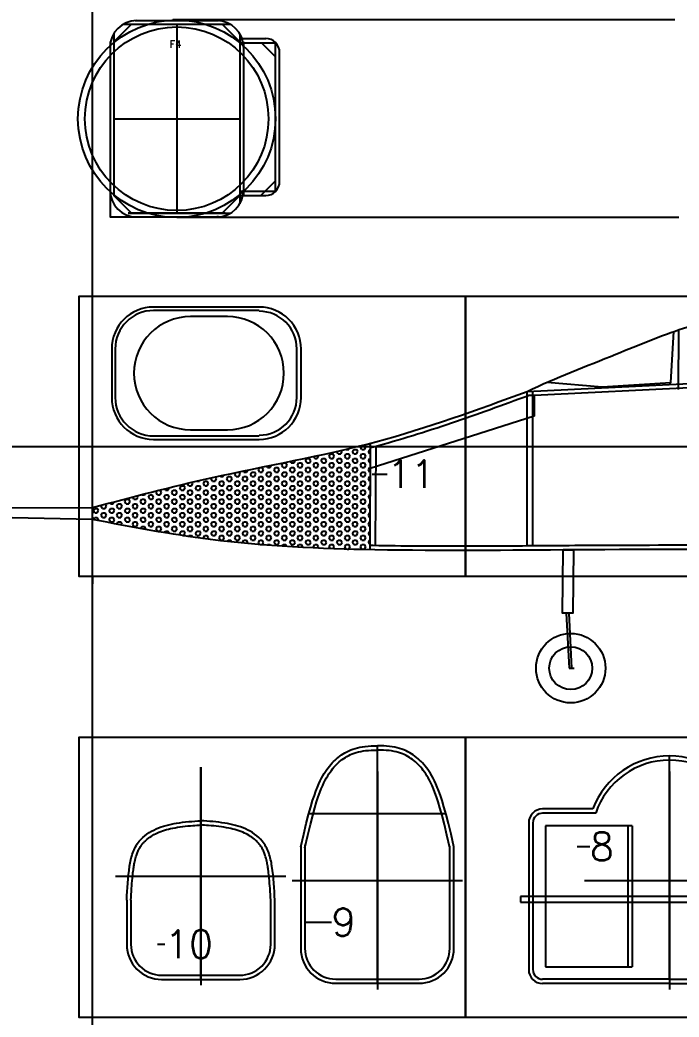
# Model space of a CAD drawing. Extents: x -2205 to 862, y -946 to 1002.
# Drawn here: x -914 to -442, y 221 to 934 of the extents above; entities that cross this region are included whole.
import ezdxf
from ezdxf.enums import TextEntityAlignment as Align

# ---------------------------------------------------------------- set-up
doc = ezdxf.new("R2010")
doc.units = 0
doc.header["$MEASUREMENT"] = 0
doc.layers.get('0').update_dxf_attribs({"color": 5, "linetype": 'CONTINUOUS'})
for name, color, linetype in [('2', 7, 'CONTINUOUS'), ('CONSTR', 1, 'CONTINUOUS'), ('EQUIPMENT', 150, 'CONTINUOUS'), ('FUNELS', 9, 'CONTINUOUS'), ('OBJECT', 1, 'CONTINUOUS'), ('PRINTGRID', 6, 'CONTINUOUS'), ('SPANT1OG7', 2, 'CONTINUOUS'), ('SPANT2OG8', 5, 'CONTINUOUS'), ('SPANT3OG9', 3, 'CONTINUOUS'), ('SPANT4OG10', 6, 'CONTINUOUS'), ('SPANT5OG11', 7, 'CONTINUOUS'), ('SPANT6', 30, 'CONTINUOUS')]:
    doc.layers.add(name, color=color, linetype=linetype)
doc.styles.get("Standard").update_dxf_attribs({"font": 'txt.shx', "height": 20})
doc.dimstyles.get("Standard").update_dxf_attribs({"dimtxt": 0.18, "dimasz": 0.18, "dimexe": 0.18, "dimexo": 0.0625, "dimgap": 0.09, "dimtad": 0, "dimtih": 1, "dimtoh": 1, "dimdec": 4, "dimzin": 0, "dimtxsty": 'STANDARD', "dimcen": 0.09, "dimazin": 3, "dimtfac": 1, "dimtdec": 4, "dimtofl": 0, "dimtmove": 0, "dimatfit": 3, "dimtolj": 1, "dimtzin": 0})

# ---------------------------------------------------------------- blocks, each defined once
blk = doc.blocks.new('RIB8')
at = {"layer": 'SPANT2OG8'}
for p, q in [((0, 0), (0, 89.14)), ((-54.99, 51.21), (-90.85, 51.21)), ((51.77, 51.21), (51.52, 51.21)), ((90.85, 51.21), (54.73, 51.21)), ((-52.88, 48.21), (-90.85, 48.21)), ((90.85, 48.21), (52.88, 48.21)), ((-100.85, 41.21), (-100.85, -63.7)), ((-97.85, 41.21), (-97.85, -49.5)), ((-97.85, 41.21), (-97.85, -63.7)), ((-26.85, 39.21), (-88.85, 39.21)), ((-88.85, 39.21), (-88.85, -61.7)), ((-29.85, 39.21), (-29.85, -61.7)), ((-26.85, 39.21), (-26.85, -61.7)), ((88.85, 39.21), (26.85, 39.21)), ((26.85, -61.7), (26.85, 39.21)), ((29.85, -61.7), (29.85, 39.21)), ((88.85, -61.7), (88.85, 39.21)), ((97.85, -63.7), (97.85, 41.21)), ((100.85, -63.7), (100.85, 41.21)), ((0, -70.7), (0, 0)), ((-88.85, -61.7), (-26.85, -61.7)), ((26.85, -61.7), (88.85, -61.7)), ((0, -70.7), (-90.85, -70.7)), ((0, -70.7), (90.85, -70.7)), ((0, -73.7), (-90.85, -73.7)), ((0, -73.7), (90.85, -73.7))]:
    blk.add_line(p, q, dxfattribs=at)
at = {"layer": 'SPANT2OG8', "color": 7}
for p, q in [((105.35, -11.5), (-106.6, -11.5)), ((-106.6, -11.5), (-106.6, -15.5)), ((105.35, -15.5), (105.35, -11.5)), ((-106.6, -15.5), (-26.85, -15.5)), ((-26.85, -15.5), (105.35, -15.5))]:
    blk.add_line(p, q, dxfattribs=at)
at = {"layer": 'SPANT2OG8'}
for centre, radius, start, end in [((-0.13, 30.5), 58.64, 89.87497, 159.31788), ((-0.13, 30.5), 55.64, 89.87497, 161.43934), ((0.13, 30.5), 58.64, 20.68212, 90.12503), ((0.13, 30.5), 55.64, 18.56066, 90.12503), ((-90.85, 41.21), 10, 90, 180), ((90.85, 41.21), 10, 0, 90), ((-90.85, 41.21), 7, 90, 180), ((90.85, 41.21), 7, 0, 90), ((-90.85, -63.7), 10, 180, 270), ((-90.85, -63.7), 7, 180, 270), ((90.85, -63.7), 7, 270, 0), ((90.85, -63.7), 10, 270, 0)]:
    blk.add_arc(centre, radius, start, end, dxfattribs=at)
at = {"layer": 'SPANT2OG8', "insert": (-57.03, 24.26), "char_height": 20, "attachment_point": 4}
blk.add_mtext('\\A1;8', dxfattribs=at)
at = {"layer": 'SPANT2OG8', "annotation_type": 0, "has_hookline": 1, "hookline_direction": 0, "text_width": 13.33}
blk.add_leader([(-66.19, 24.26), (-57.12, 24.26)], dimstyle='STANDARD', dxfattribs=at)
blk = doc.blocks.new('RIB9')
at = {"layer": 'SPANT3OG9'}
for p, q in [((0, 47.72), (0, 96.39)), ((0, -73.55), (0, 0))]:
    blk.add_line(p, q, dxfattribs=at)
for points in [[(-54.84, 24.13), (-52.74, 33.21), (-50.86, 40.9), (-49.19, 47.35), (-47.69, 52.72), (-46.35, 57.18), (-45.12, 60.9), (-43.99, 64.02), (-42.92, 66.71), (-41.9, 69.11), (-40.92, 71.27), (-39.96, 73.21), (-39.01, 74.97), (-38.08, 76.56), (-37.16, 78.02), (-36.23, 79.37), (-35.29, 80.64), (-34.33, 81.85), (-33.35, 83.01), (-32.35, 84.12), (-31.33, 85.18), (-30.27, 86.2), (-29.19, 87.17), (-28.08, 88.1), (-26.93, 88.99), (-25.74, 89.85), (-24.51, 90.66), (-23.24, 91.43), (-21.91, 92.16), (-20.52, 92.83), (-19.06, 93.46), (-17.54, 94.02), (-15.94, 94.53), (-14.26, 94.97), (-12.49, 95.35), (-10.64, 95.66), (-8.7, 95.92), (-6.66, 96.12), (-4.54, 96.27), (-2.32, 96.36), (0, 96.39)], [(-51.92, 23.46), (-49.82, 32.52), (-47.95, 40.17), (-46.29, 46.57), (-44.81, 51.89), (-43.49, 56.28), (-42.28, 59.91), (-41.18, 62.95), (-40.15, 65.57), (-39.16, 67.9), (-38.21, 69.98), (-37.29, 71.84), (-36.4, 73.5), (-35.52, 75), (-34.66, 76.37), (-33.79, 77.63), (-32.91, 78.82), (-32.01, 79.95), (-31.09, 81.04), (-30.16, 82.07), (-29.21, 83.06), (-28.23, 84), (-27.23, 84.9), (-26.19, 85.76), (-25.13, 86.59), (-24.03, 87.38), (-22.91, 88.13), (-21.74, 88.83), (-20.53, 89.49), (-19.27, 90.1), (-17.95, 90.67), (-16.57, 91.18), (-15.11, 91.64), (-13.56, 92.05), (-11.92, 92.4), (-10.18, 92.7), (-8.35, 92.94), (-6.41, 93.13), (-4.38, 93.27), (-2.24, 93.36), (0.04, 93.39)], [(51.92, 23.46), (49.82, 32.52), (47.95, 40.17), (46.29, 46.57), (44.81, 51.89), (43.49, 56.28), (42.28, 59.91), (41.18, 62.95), (40.15, 65.57), (39.16, 67.9), (38.21, 69.98), (37.29, 71.84), (36.4, 73.5), (35.52, 75), (34.66, 76.37), (33.79, 77.63), (32.91, 78.82), (32.01, 79.95), (31.09, 81.04), (30.16, 82.07), (29.21, 83.06), (28.23, 84), (27.23, 84.9), (26.19, 85.76), (25.13, 86.59), (24.03, 87.38), (22.91, 88.13), (21.74, 88.83), (20.53, 89.49), (19.27, 90.1), (17.95, 90.67), (16.57, 91.18), (15.11, 91.64), (13.56, 92.05), (11.92, 92.4), (10.18, 92.7), (8.35, 92.94), (6.41, 93.13), (4.38, 93.27), (2.24, 93.36), (-0.04, 93.39)], [(54.84, 24.13), (52.74, 33.21), (50.86, 40.9), (49.19, 47.35), (47.69, 52.72), (46.35, 57.18), (45.12, 60.9), (43.99, 64.02), (42.92, 66.71), (41.9, 69.11), (40.92, 71.27), (39.96, 73.21), (39.01, 74.97), (38.08, 76.56), (37.16, 78.02), (36.23, 79.37), (35.29, 80.64), (34.33, 81.85), (33.35, 83.01), (32.35, 84.12), (31.33, 85.18), (30.27, 86.2), (29.19, 87.17), (28.08, 88.1), (26.93, 88.99), (25.74, 89.85), (24.51, 90.66), (23.24, 91.43), (21.91, 92.16), (20.52, 92.83), (19.06, 93.46), (17.54, 94.02), (15.94, 94.53), (14.26, 94.97), (12.49, 95.35), (10.64, 95.66), (8.7, 95.92), (6.66, 96.12), (4.54, 96.27), (2.32, 96.36), (0, 96.39)], [(49.09, 47.72), (-49.21, 47.72)]]:
    blk.add_lwpolyline(points, dxfattribs=at)
for points in [[(-54.84, 25.56), (-54.84, -48.55, 0.414214), (-29.84, -73.55), (29.84, -73.55, 0.414214), (54.84, -48.55), (54.84, 24.59)], [(-51.84, 25.56), (-51.84, -48.55, 0.414214), (-29.84, -70.55), (29.84, -70.55, 0.414214), (51.84, -48.55), (51.84, 24.59)]]:
    blk.add_lwpolyline(points, format="xyb", dxfattribs=at)
at = {"layer": 'SPANT3OG9', "insert": (-32.67, -29.88), "char_height": 20, "attachment_point": 4}
blk.add_mtext('9', dxfattribs=at)
at = {"layer": 'SPANT3OG9', "annotation_type": 0, "has_hookline": 1, "hookline_direction": 0, "text_width": 13.33}
blk.add_leader([(-51.55, -29.88), (-32.76, -29.88)], dimstyle='STANDARD', dxfattribs=at)
blk = doc.blocks.new('RIB10')
at = {"layer": 'SPANT4OG10'}
blk.add_line((0, -73.91), (0, 0), dxfattribs=at)
for points in [[(-53.04, -17.12), (-53.04, -48.91, 0.414214), (-28.04, -73.91), (28.04, -73.91, 0.414214), (53.04, -48.91), (53.04, -17.12)], [(-50.04, -17.12), (-50.04, -48.91, 0.414214), (-28.04, -70.91), (28.04, -70.91, 0.414214), (50.04, -48.91), (50.04, -17.12)]]:
    blk.add_lwpolyline(points, format="xyb", dxfattribs=at)
for points, knots in [([(-53.04, -17.12), (-52.62, -9.03), (-52.03, 2.37), (-49.15, 16.72), (-43.64, 27.03), (-32.16, 34.69), (-16.66, 38.48), (-5.78, 39.26), (0, 39.67)], [0, 0, 0, 0, 24.272565, 34.213622, 43.698734, 58.541759, 73.870088, 91.236178, 91.236178, 91.236178, 91.236178]), ([(-50.04, -17.28), (-49.9, -14.43), (-49.75, -11.59), (-49.41, -6.35), (-49.22, -3.93), (-48.82, 0.2), (-48.63, 1.92), (-48.25, 4.79), (-48.09, 5.94), (-47.72, 8.23), (-47.51, 9.36), (-46.96, 11.97), (-46.59, 13.43), (-45.82, 15.74), (-45.49, 16.61), (-44.73, 18.33), (-44.31, 19.17), (-43.35, 20.85), (-42.8, 21.69), (-41.76, 23.07), (-41.29, 23.63), (-40.29, 24.71), (-39.76, 25.23), (-38.09, 26.73), (-36.87, 27.64), (-34.24, 29.33), (-32.84, 30.09), (-27.84, 32.42), (-24.05, 33.54), (-17.77, 34.83), (-15.37, 35.2), (-10.53, 35.81), (-8.08, 36.04), (-3.68, 36.4), (-1.74, 36.54), (0.21, 36.68)], [0, 0, 0, 0, 8.547729, 8.547729, 15.904195, 15.904195, 21.206794, 21.206794, 24.782806, 24.782806, 28.358818, 28.358818, 33.207136, 33.207136, 36.306371, 36.306371, 39.405607, 39.405607, 42.769723, 42.769723, 45.267655, 45.267655, 47.765586, 47.765586, 52.76145, 52.76145, 57.866073, 57.866073, 70.365351, 70.365351, 77.866058, 77.866058, 85.366766, 85.366766, 91.236178, 91.236178, 91.236178, 91.236178]), ([(50.04, -17.28), (49.9, -14.43), (49.75, -11.59), (49.41, -6.35), (49.22, -3.93), (48.82, 0.2), (48.63, 1.92), (48.25, 4.79), (48.09, 5.94), (47.72, 8.23), (47.51, 9.36), (46.96, 11.97), (46.59, 13.43), (45.82, 15.74), (45.49, 16.61), (44.73, 18.33), (44.31, 19.17), (43.35, 20.85), (42.8, 21.69), (41.76, 23.07), (41.29, 23.63), (40.29, 24.71), (39.76, 25.23), (38.09, 26.73), (36.87, 27.64), (34.24, 29.33), (32.84, 30.09), (27.84, 32.42), (24.05, 33.54), (17.77, 34.83), (15.37, 35.2), (10.53, 35.81), (8.08, 36.04), (3.68, 36.4), (1.74, 36.54), (-0.21, 36.68)], [0, 0, 0, 0, 8.547729, 8.547729, 15.904195, 15.904195, 21.206794, 21.206794, 24.782806, 24.782806, 28.358818, 28.358818, 33.207136, 33.207136, 36.306371, 36.306371, 39.405607, 39.405607, 42.769723, 42.769723, 45.267655, 45.267655, 47.765586, 47.765586, 52.76145, 52.76145, 57.866073, 57.866073, 70.365351, 70.365351, 77.866058, 77.866058, 85.366766, 85.366766, 91.236178, 91.236178, 91.236178, 91.236178]), ([(53.04, -17.12), (52.62, -9.03), (52.03, 2.37), (49.15, 16.72), (43.64, 27.03), (32.16, 34.69), (16.66, 38.48), (5.78, 39.26), (0, 39.67)], [0, 0, 0, 0, 24.272565, 34.213622, 43.698734, 58.541759, 73.870088, 91.236178, 91.236178, 91.236178, 91.236178])]:
    blk.add_open_spline(points, degree=3, knots=knots, dxfattribs=at)
at = {"layer": 'SPANT4OG10', "insert": (-25.54, -48.63), "char_height": 20, "attachment_point": 4}
blk.add_mtext('\\A1;10', dxfattribs=at)
at = {"layer": 'SPANT4OG10', "annotation_type": 0, "has_hookline": 1, "hookline_direction": 0, "text_width": 23.33}
blk.add_leader([(-31.07, -48.63), (-25.63, -48.63)], dimstyle='STANDARD', dxfattribs=at)

msp = doc.modelspace()

# ---------------------------------------------------------------- hatches: boundary and pattern name
at = {"layer": 'SPANT5OG11'}
h = msp.add_hatch(dxfattribs=at)
h.set_pattern_fill('HEX', color=5, scale=15, style=0)
edge = h.paths.add_edge_path()
edge.add_spline(control_points=[(-673.67, 628.56), (-707.94, 620.18), (-771.67, 609.08), (-834.04, 592.61), (-862.25, 585.16)], knot_values=[0, 0, 0, 0, 105.972511, 193.510174, 193.510174, 193.510174, 193.510174], degree=3, periodic=0)
edge.add_line((-862.25, 585.16), (-862.29, 580.87))
edge.add_line((-862.29, 580.87), (-862.29, 576.57))
edge.add_spline(control_points=[(-862.29, 576.57), (-834.19, 571.23), (-768.56, 558.77), (-701.72, 555.71), (-663.54, 554.95)], knot_values=[1305.332856, 1305.332856, 1305.332856, 1305.332856, 1391.06881, 1505.518538, 1505.518538, 1505.518538, 1505.518538], degree=3, periodic=0)
edge.add_line((-663.54, 554.95), (-663.41, 628.56))
edge.add_line((-663.41, 628.56), (-673.67, 628.56))
edge = h.paths.add_edge_path()
edge.add_line((-663.41, 628.56), (-663.41, 631.15))
edge.add_spline(control_points=[(-663.41, 631.15), (-666.82, 630.26), (-670.24, 629.4), (-673.67, 628.56)], knot_values=[193.510174, 193.510174, 193.510174, 193.510174, 204.103959, 204.103959, 204.103959, 204.103959], degree=3, periodic=0)
edge.add_line((-673.67, 628.56), (-663.41, 628.56))

# ---------------------------------------------------------------- linework, layer by layer
at = {"color": 1, "linetype": 'CONTINUOUS'}
for points in [[(-834.33, 931), (-847.03, 918.3)], [(-847.03, 918.3), (-834.33, 931)], [(-834.33, 931), (-847.03, 918.3)], [(-840.24, 931), (-763.54, 931)], [(-831.72, 933.62), (-830.6, 933.62)], [(-830.6, 933.62), (-772.06, 933.62)], [(-772.06, 933.62), (-773.17, 933.62)], [(-769.44, 931), (-756.74, 918.3)], [(-756.74, 918.3), (-769.44, 931)], [(-769.44, 931), (-756.74, 918.3)], [(-756.74, 918.3), (-769.44, 931)], [(-847.03, 924.21), (-847.03, 808.47)], [(-756.74, 924.21), (-756.74, 802.56)], [(-849.65, 918.3), (-849.65, 808.47)], [(-849.65, 914.57), (-849.65, 915.68)], [(-754.12, 918.3), (-754.12, 808.47)], [(-754.12, 914.57), (-754.12, 915.68)], [(-849.65, 812.2), (-849.65, 793.15), (-830.6, 793.15)], [(-847.03, 808.47), (-834.33, 795.77)], [(-834.33, 795.77), (-847.03, 808.47)], [(-769.44, 795.77), (-756.74, 808.47)], [(-756.74, 808.47), (-769.44, 795.77)], [(-769.44, 795.77), (-756.74, 808.47)], [(-754.12, 812.2), (-754.12, 808.47)], [(-836.56, 795.77), (-763.54, 795.77)], [(-836.56, 795.77), (-767.21, 795.77)], [(-767.21, 795.77), (-836.56, 795.77)], [(-836.56, 795.77), (-767.21, 795.77)], [(-836.56, 795.77), (-833.59, 795.77)], [(-769.44, 795.77), (-834.33, 795.77)], [(-830.6, 793.15), (-772.06, 793.15)], [(-772.06, 793.15), (-773.17, 793.15)], [(-767.21, 795.77), (-770.18, 795.77)]]:
    msp.add_lwpolyline(points, dxfattribs=at)
at = {"color": 6, "linetype": 'CONTINUOUS'}
msp.add_lwpolyline([(-767.21, 795.77), (-770.18, 795.77)], dxfattribs=at)
at = {"color": 1, "linetype": 'CONTINUOUS'}
for centre, start, end in [((-830.6, 914.57), 90, 180), ((-773.17, 914.57), 0, 90), ((-830.6, 812.2), 180, 270), ((-773.17, 812.2), 270, 0)]:
    msp.add_arc(centre, 19.05, start, end, dxfattribs=at)
at = {"layer": '2', "color": 7}
msp.add_xline((-862.29, 147.09), (0, 1), dxfattribs=at)
at = {"layer": 'CONSTR'}
for p, q in [((-765.63, 721.78), (-792.05, 721.78)), ((-442.69, 712.25), (-442.78, 669.57)), ((-550.98, 668.29), (-321.3, 679.49)), ((-550.83, 665.29), (-321.15, 676.49)), ((-792.05, 640.78), (-765.63, 640.78)), ((-1052.56, 584.52), (-862.25, 585.16)), ((-862.25, 585.16), (-862.33, 576.58)), ((-862.33, 576.58), (-1052.59, 580.84)), ((-862.12, 536.34), (-862.16, 530.55))]:
    msp.add_line(p, q, dxfattribs=at)
msp.add_lwpolyline([(-536.66, 674.82), (-497.3, 671.45), (-448.15, 674.66), (-446.05, 711.13)], dxfattribs=at)
for points, knots in [([(-550.98, 668.29), (-530.93, 677.91), (-489.72, 693.45), (-435.48, 716.97), (-365.63, 729.1), (-288.66, 722.47), (-207.51, 715.67), (-95.31, 711.98), (28.2, 711.34), (166.44, 711.91), (268.27, 711.59), (358.71, 712.09), (426.29, 713.9), (494.29, 712.67), (541.56, 711.98), (568.71, 711.61), (572.38, 711.56)], [0, 0, 0, 0, 2.474812, 4.471142, 7.066036, 10.317529, 13.070261, 16.184476, 22.868, 26.887462, 31.648547, 34.258269, 37.005302, 39.204526, 41.873751, 42.293838, 42.293838, 42.293838, 42.293838]), ([(-862.25, 585.16), (-834.04, 592.61), (-766.86, 610.35), (-660.46, 628.16), (-586.76, 655.17), (-550.98, 668.29)], [0, 0, 0, 0, 87.537663, 208.442698, 322.52565, 322.52565, 322.52565, 322.52565]), ([(-663.41, 628.05), (-662.62, 628.25), (-661.83, 628.46), (-651.61, 631.15), (-642.24, 633.85), (-623.61, 639.57), (-614.35, 642.6), (-586.66, 652.01), (-568.35, 658.72), (-550.02, 665.44), (-549.98, 665.46), (-549.94, 665.47)], [203.320425, 203.320425, 203.320425, 203.320425, 205.768125, 205.768125, 234.927917, 234.927917, 264.08771, 264.08771, 322.407295, 322.407295, 322.52565, 322.52565, 322.52565, 322.52565]), ([(158.45, 554.57), (122.53, 553.8), (9.41, 556.01), (-215.47, 554.06), (-452.39, 555.95), (-651.35, 553.53), (-767.4, 558.55), (-834.21, 571.24), (-862.33, 576.58)], [483.34259, 483.34259, 483.34259, 483.34259, 591.174953, 822.575922, 1158.109615, 1301.743659, 1419.782584, 1505.560192, 1505.560192, 1505.560192, 1505.560192]), ([(158.39, 557.57), (133.5, 557.04), (108.58, 557.21), (74.15, 557.6), (64.68, 557.73), (39.31, 558.01), (23.41, 558.13), (-8.37, 558.27), (-24.26, 558.29), (-71.92, 558.26), (-103.69, 558.13), (-151.86, 557.96), (-168.26, 557.9), (-219.23, 557.82), (-253.81, 557.87), (-357.55, 558.07), (-426.72, 558.3), (-507.01, 557.94), (-518.16, 557.88), (-540.45, 557.72), (-551.59, 557.64), (-585.01, 557.43), (-607.29, 557.35), (-640.13, 557.58), (-650.7, 557.71), (-662.02, 557.92), (-662.78, 557.94), (-663.53, 557.95)], [483.34259, 483.34259, 483.34259, 483.34259, 558.212666, 558.212666, 586.632952, 586.632952, 634.284661, 634.284661, 681.936369, 681.936369, 777.239786, 777.239786, 826.455525, 826.455525, 930.186106, 930.186106, 1137.647267, 1137.647267, 1171.086716, 1171.086716, 1204.526166, 1204.526166, 1271.405065, 1271.405065, 1303.116357, 1303.116357, 1305.387388, 1305.387388, 1305.387388, 1305.387388])]:
    msp.add_open_spline(points, degree=3, knots=knots, dxfattribs=at)
at = {"layer": 'EQUIPMENT'}
for p, q in [((-523.09, 509.48), (-521.01, 470.23)), ((-521.26, 509.57), (-519.18, 470.32)), ((-521.01, 470.23), (-517.33, 470.19))]:
    msp.add_line(p, q, dxfattribs=at)
msp.add_lwpolyline([(-525.29, 554.92), (-517.91, 554.85), (-518.34, 509.54), (-525.72, 509.62)], close=True, dxfattribs=at)
for radius in [24.85, 15.37]:
    msp.add_circle((-519.79, 470.22), radius, dxfattribs=at)
at = {"layer": 'FUNELS'}
msp.add_line((861.64, 628.56), (-972.2, 628.56), dxfattribs=at)
at = {"layer": 'OBJECT', "color": 3}
for p, q in [((-445.15, 934.08), (-804.65, 934.08)), ((-442.39, 792.69), (-801.89, 792.69))]:
    msp.add_line(p, q, dxfattribs=at)
at = {"layer": 'OBJECT', "color": 1}
for p, q in [((-801.89, 931), (-801.89, 795.77)), ((-756.74, 920.79), (-738.19, 920.79)), ((-756.74, 917.79), (-731.05, 917.79)), ((-741.19, 917.79), (-731.19, 907.79)), ((-731.19, 811.32), (-731.19, 917.79)), ((-728.19, 818.47), (-728.19, 910.79)), ((-847.03, 863.38), (-756.74, 863.38)), ((-741.19, 808.98), (-731.19, 818.98)), ((-756.74, 811.47), (-731.05, 811.47)), ((-756.74, 808.47), (-738.19, 808.47))]:
    msp.add_line(p, q, dxfattribs=at)
at = {"layer": 'OBJECT', "color": 3}
for radius in [70.69, 65.68]:
    msp.add_circle((-801.89, 863.38), radius, dxfattribs=at)
at = {"layer": 'OBJECT', "color": 1}
for centre, start, end in [((-738.19, 910.79), 0, 90), ((-738.19, 818.47), 270, 0)]:
    msp.add_arc(centre, 10, start, end, dxfattribs=at)
at = {"layer": 'PRINTGRID'}
for points in [[(-595.04, 536.08), (-595.04, 736.08), (-872.04, 736.08), (-872.04, 536.08)], [(-318.04, 536.08), (-318.04, 736.08), (-595.04, 736.08), (-595.04, 536.08)], [(-595.04, 220.55), (-595.04, 420.55), (-872.04, 420.55), (-872.04, 220.55)], [(-318.04, 220.55), (-318.04, 420.55), (-595.04, 420.55), (-595.04, 220.55)]]:
    msp.add_lwpolyline(points, close=True, dxfattribs=at)
at = {"layer": 'SPANT1OG7'}
for p, q in [((-742.88, 728.62), (-818.44, 728.62)), ((-742.88, 726.12), (-818.44, 726.12)), ((-848.44, 698.62), (-848.44, 663.94)), ((-845.94, 698.62), (-845.94, 663.94)), ((-715.88, 663.94), (-715.88, 698.62)), ((-712.88, 663.94), (-712.88, 698.62)), ((-818.44, 636.44), (-742.88, 636.44)), ((-818.44, 633.94), (-742.88, 633.94))]:
    msp.add_line(p, q, dxfattribs=at)
for centre, radius, start, end in [((-818.44, 698.62), 30, 90, 180), ((-742.88, 698.62), 30, 0, 90), ((-818.44, 698.62), 27.5, 90, 180), ((-792.05, 681.28), 40.5, 90, 270), ((-765.63, 681.28), 40.5, 270, 90), ((-742.88, 698.62), 27, 0, 90), ((-818.44, 663.94), 30, 180, 270), ((-818.44, 663.94), 27.5, 180, 270), ((-742.88, 663.94), 27, 270, 0), ((-742.88, 663.94), 30, 270, 0)]:
    msp.add_arc(centre, radius, start, end, dxfattribs=at)
at = {"layer": 'SPANT4OG10'}
for p, q in [((-551.27, 668.23), (-551.27, 557.64)), ((-547.27, 668.23), (-547.27, 557.64))]:
    msp.add_line(p, q, dxfattribs=at)
at = {"layer": 'SPANT5OG11'}
for p, q in [((-663.41, 631.15), (-663.54, 554.95)), ((-659.26, 628.56), (-659.93, 557.88)), ((-784.67, 399.44), (-784.67, 243.32)), ((-784.67, 321.38), (-784.67, 399.44)), ((-658.24, 396.32), (-658.24, 240.19)), ((-658.24, 318.26), (-658.24, 396.32)), ((-449.04, 396.32), (-449.04, 240.19)), ((-449.04, 318.26), (-449.04, 396.32)), ((-845.65, 321.38), (-723.69, 321.38)), ((-719.22, 318.26), (-597.26, 318.26)), ((-510.02, 318.26), (-388.06, 318.26))]:
    msp.add_line(p, q, dxfattribs=at)
at = {"layer": 'SPANT6'}
for p, q in [((-549.94, 665.47), (-545.94, 665.47)), ((-545.94, 665.47), (-545.94, 650.47)), ((-545.94, 650.47), (-663.41, 613.05)), ((-663.41, 628.05), (-663.41, 613.05))]:
    msp.add_line(p, q, dxfattribs=at)
msp.add_open_spline([(-663.41, 628.05), (-662.62, 628.25), (-661.83, 628.46), (-651.61, 631.15), (-642.24, 633.85), (-623.61, 639.57), (-614.35, 642.6), (-586.66, 652.01), (-568.35, 658.72), (-550.02, 665.44), (-549.98, 665.46), (-549.94, 665.47)], degree=3, knots=[203.320425, 203.320425, 203.320425, 203.320425, 205.768125, 205.768125, 234.927917, 234.927917, 264.08771, 264.08771, 322.407295, 322.407295, 322.52565, 322.52565, 322.52565, 322.52565], dxfattribs=at)

# ---------------------------------------------------------------- block references
at = {"layer": 'SPANT3OG9'}
msp.add_blockref('RIB8', (-449.04, 318.26), dxfattribs=at)
at = {"layer": 'SPANT4OG10'}
for name, p in [('RIB9', (-658.24, 318.26)), ('RIB10', (-784.67, 321.38))]:
    msp.add_blockref(name, p, dxfattribs=at)

# ---------------------------------------------------------------- texts
at = {"color": 6, "width": 0.965939}
msp.add_text('F4', height=5.235, dxfattribs=at).set_placement((-806.93, 914.19), (-798.5, 914.19), align=Align.FIT)
at = {"layer": 'SPANT5OG11', "insert": (-651.2, 609.15), "char_height": 20, "attachment_point": 4}
msp.add_mtext('\\A1;11', dxfattribs=at)

# ---------------------------------------------------------------- leaders
at = {"layer": 'SPANT5OG11', "annotation_type": 0, "has_hookline": 1, "hookline_direction": 0, "text_width": 20}
msp.add_leader([(-661.92, 609.15), (-651.29, 609.15)], dimstyle='STANDARD', dxfattribs=at)

doc.saveas('drawing.dxf')
